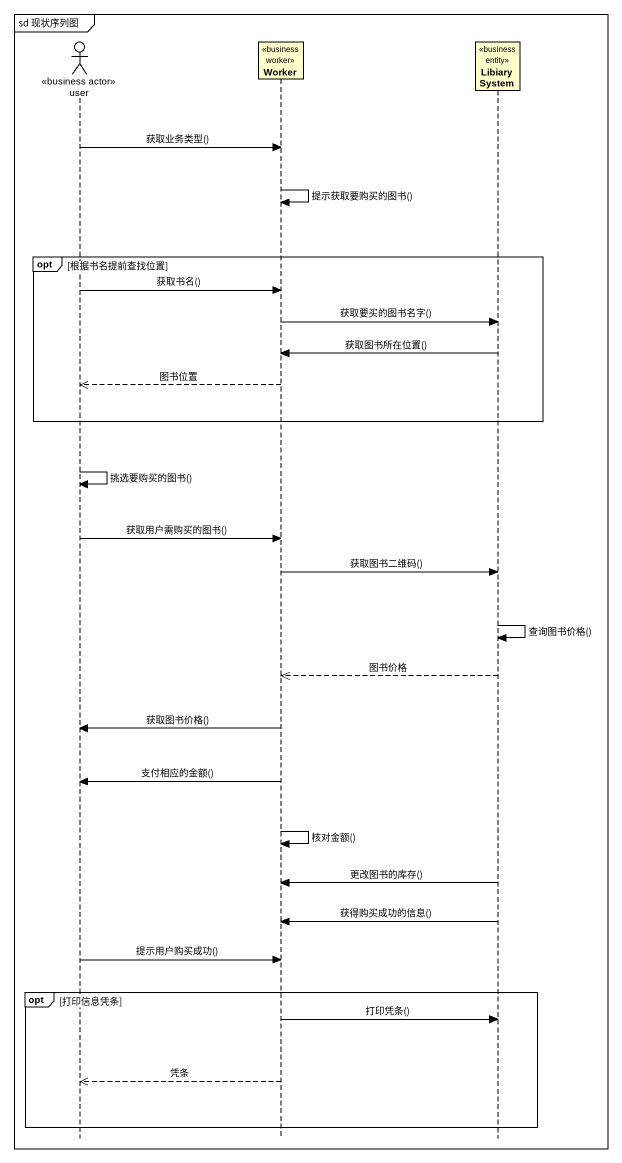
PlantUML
@startuml
mainframe sd 现状序列图
hide footbox
actor user <<business actor>>
participant Worker <<business worker>>
participant LibiarySystem <<business entity>>

user -> Worker : 获取业务类型()
Worker -> Worker : 提示获取要购买的图书()
opt 根据书名提前查找位置
  user -> Worker : 获取书名()
  Worker -> LibiarySystem : 获取要买的图书名字()
  LibiarySystem -> Worker : 获取图书所在位置()
  Worker -->> user : 图书位置
end
user -> user : 挑选要购买的图书()
user -> Worker : 获取用户需购买的图书()
Worker -> LibiarySystem : 获取图书二维码()
LibiarySystem -> LibiarySystem : 查询图书价格()
LibiarySystem -->> Worker : 图书价格
Worker -> user : 获取图书价格()
Worker -> user : 支付相应的金额()
Worker -> Worker : 核对金额()
LibiarySystem -> Worker : 更改图书的库存()
LibiarySystem -> Worker : 获得购买成功的信息()
user -> Worker : 提示用户购买成功()
opt 打印信息凭条
  Worker -> LibiarySystem : 打印凭条()
  Worker -->> user : 凭条
end
@enduml
